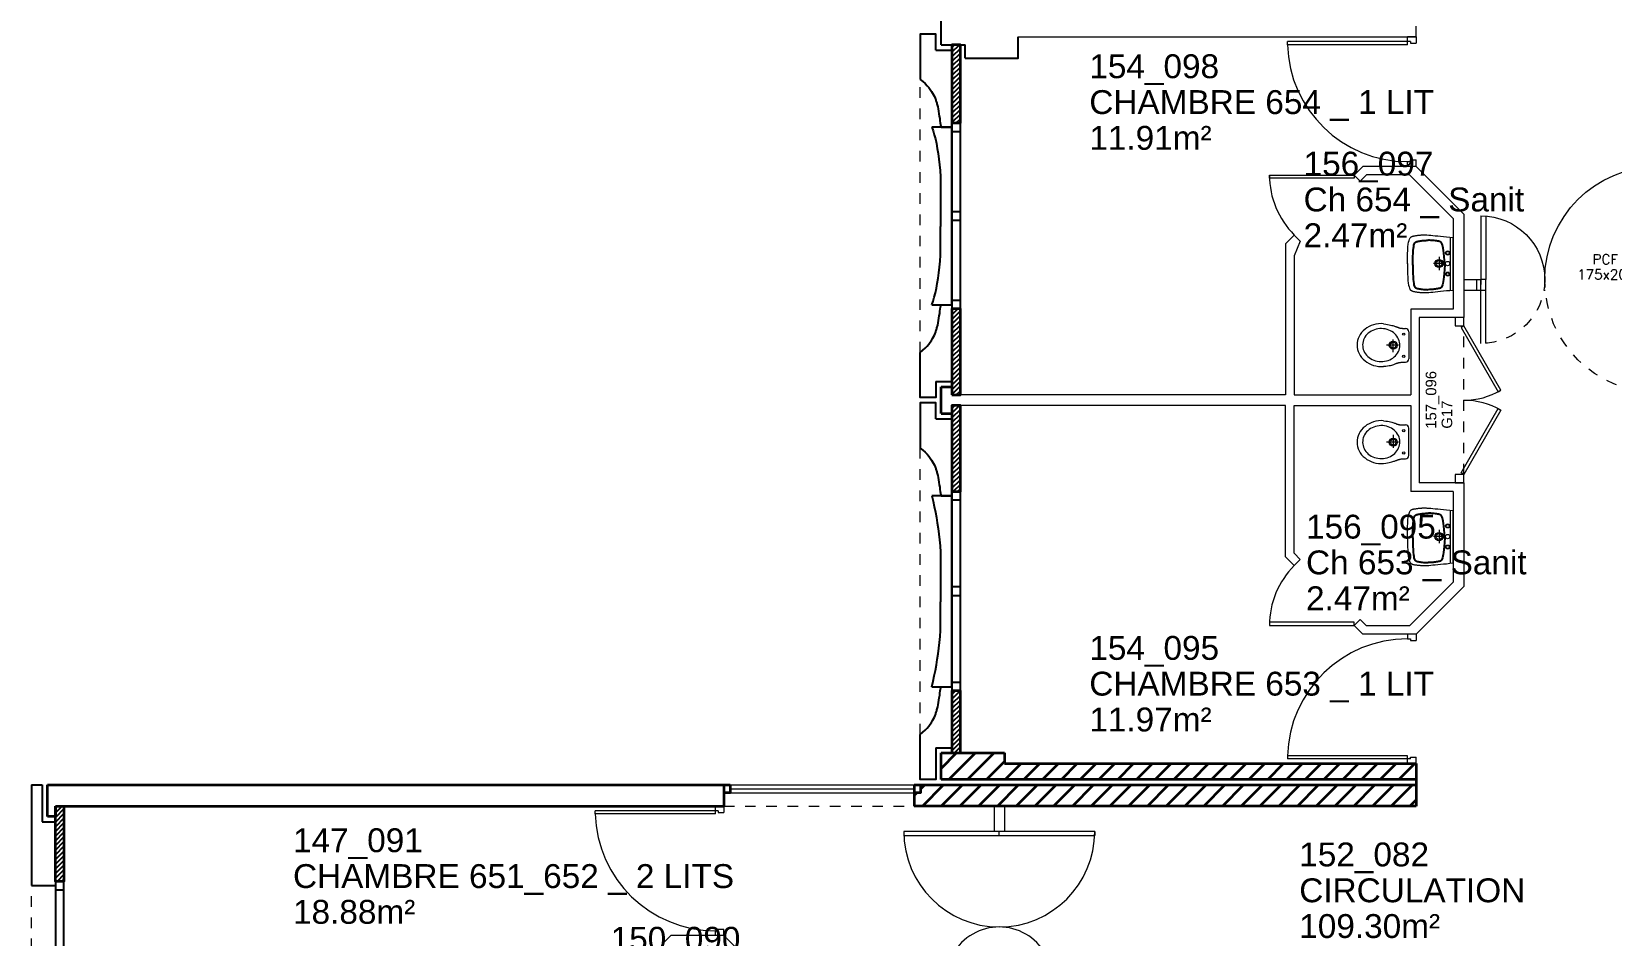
# Model space of a CAD drawing. Header units: metres. Extents: x -8 to 211, y -5 to 116.
# Drawn here: x 143.8 to 158.69, y 91.23 to 99.75 of the extents above; entities that cross this region are included whole.
import ezdxf
from ezdxf.enums import TextEntityAlignment as Align

# ---------------------------------------------------------------- set-up
doc = ezdxf.new("R2010")
doc.units = ezdxf.units.M
doc.header["$LTSCALE"] = 0.6
doc.header["$MEASUREMENT"] = 0
doc.linetypes.add('CACHÉ', pattern=[0.25, 0.125, -0.125])
doc.linetypes.add('CONTINU', pattern=[0])
doc.layers.get('0').update_dxf_attribs({"linetype": 'CONTINUOUS'})
for name, color, linetype in [('002 poteaux', 7, 'CONTINUOUS'), ('003 murs porteurs', 7, 'CONTINUOUS'), ('004 cloisons', 7, 'CONTINUOUS'), ('004 isolation', 7, 'CONTINUOUS'), ('006 sanitaire', 5, 'CONTINUOUS'), ('007 Fenêtre', 7, 'CONTINUOUS'), ('A_Etiqu_Gaine', 8, 'CONTINUOUS'), ('A_Etiqu_Gaine_ancien', 8, 'CONTINUOUS'), ('A_Etiqu_Gaine_code', 8, 'CONTINUOUS'), ('A_Etiqu_Local', 8, 'CONTINUOUS')]:
    doc.layers.add(name, color=color, linetype=linetype)
for name, color, linetype, lineweight in [('A_CHASS', 4, 'CONTINU', 20), ('A_MURS_CLOI', 7, 'CONTINU', 20), ('A_MURS_STRU', 7, 'CONTINU', 35), ('A_PORT', 8, 'CONTINUOUS', 0), ('A_SANI', 5, 'CONTINU', 0)]:
    doc.layers.add(name, color=color, linetype=linetype, lineweight=lineweight)
doc.styles.add('Attribut', font='arial.ttf')
doc.styles.add('ROMANS8', font='romans8', dxfattribs={"height": 10})

# ---------------------------------------------------------------- blocks, each defined once
blk = doc.blocks.new('BROCA4-G569')
at = {"layer": '004 cloisons', "color": 5, "linetype": 'Continuous'}
for p, q in [((7.374991, 54.124783), (7.525, 54.124783)), ((7.525, 53.399677), (7.525, 54.124783)), ((7.424994, 53.399677), (7.525, 53.399677))]:
    blk.add_line(p, q, dxfattribs=at)
for points in [[(7.374991, 54.124783), (7.374991, 54.274677), (7.22499, 54.274677), (7.22499, 53.849674)], [(7.22499, 53.849674), (7.249859, 53.829334), (7.271614, 53.809565), (7.290525, 53.790361), (7.306863, 53.771717), (7.320898, 53.753628), (7.3329, 53.73609), (7.34314, 53.719096), (7.351889, 53.702642), (7.359415, 53.686723), (7.36599, 53.671333), (7.36599, 53.671333), (7.369002, 53.663824), (7.371858, 53.656378), (7.374571, 53.648928), (7.377156, 53.641406), (7.379626, 53.633743), (7.381995, 53.625873), (7.384278, 53.617727), (7.386488, 53.609237), (7.388639, 53.600336), (7.390744, 53.590956), (7.390744, 53.590956), (7.394854, 53.570689), (7.398815, 53.5489), (7.402602, 53.526253), (7.40619, 53.503415), (7.409556, 53.481049), (7.412675, 53.459821), (7.415521, 53.440397), (7.418071, 53.42344), (7.4203, 53.409618), (7.422183, 53.399593)]]:
    blk.add_lwpolyline(points, dxfattribs=at)
blk = doc.blocks.new('BROCA4-G568')
at = {"layer": '004 cloisons'}
blk.add_blockref('BROCA4-G569', (0, 0), dxfattribs=at)
blk = doc.blocks.new('BROCA4-G578')
at = {"layer": '004 cloisons', "color": 52, "linetype": 'Continuous'}
for p, q in [((-0.925001, 46.210041), (-0.925001, 44.49004)), ((-0.845003, 44.49004), (-0.845003, 46.210041))]:
    blk.add_line(p, q, dxfattribs=at)
at = {"layer": '004 cloisons', "color": 7, "linetype": 'Continuous'}
for points in [[(-0.925001, 46.210041), (-0.845003, 46.210041), (-0.845003, 46.290035), (-0.925001, 46.290035)], [(-0.925001, 45.310047), (-0.845003, 45.310047), (-0.845003, 45.390041), (-0.925001, 45.390041)], [(-0.925001, 44.410046), (-0.845003, 44.410046), (-0.845003, 44.49004), (-0.925001, 44.49004)]]:
    blk.add_lwpolyline(points, close=True, dxfattribs=at)
blk = doc.blocks.new('BROCA4-G601')
at = {"layer": '004 cloisons', "color": 5, "linetype": 'Continuous'}
for p, q in [((-1.150007, 47.200062), (-1.050004, 47.200062)), ((-1.150007, 47.200062), (-1.150007, 46.250179)), ((-1.050004, 47.200062), (-1.050004, 46.850067)), ((-1.050004, 46.850067), (-0.925001, 46.850067)), ((-0.925001, 46.850067), (-0.925001, 46.250179)), ((-1.150007, 46.250179), (-0.925001, 46.250179))]:
    blk.add_line(p, q, dxfattribs=at)
blk = doc.blocks.new('BROCA4-G651')
at = {"layer": '004 cloisons', "color": 52, "linetype": 'Continuous'}
for p, q in [((7.525, 53.35968), (7.525, 51.765457)), ((7.604999, 51.765457), (7.604999, 53.35968))]:
    blk.add_line(p, q, dxfattribs=at)
at = {"layer": '004 cloisons', "color": 7, "linetype": 'Continuous'}
for points in [[(7.525, 53.35968), (7.604999, 53.35968), (7.604999, 53.439674), (7.525, 53.439674)], [(7.525, 52.522572), (7.604999, 52.522572), (7.604999, 52.602566), (7.525, 52.602566)], [(7.525, 51.685463), (7.604999, 51.685463), (7.604999, 51.765457), (7.525, 51.765457)]]:
    blk.add_lwpolyline(points, close=True, dxfattribs=at)
blk = doc.blocks.new('BROCA4-G653')
at = {"layer": '004 cloisons', "color": 1, "linetype": 'Continuous'}
for p in [(7.418402, 52.931973), (7.418402, 52.193165)]:
    blk.add_line(p, (7.418402, 52.462566), dxfattribs=at)
blk.add_lwpolyline([(7.334998, 51.725544), (7.34746, 51.759635), (7.358823, 51.796988), (7.369155, 51.837434), (7.378525, 51.880808), (7.387002, 51.926942), (7.394656, 51.975669), (7.401553, 52.026821), (7.407764, 52.080233), (7.413358, 52.135736), (7.418402, 52.193165)], dxfattribs=at)
blk = doc.blocks.new('BROCA4-G652')
at = {"layer": '004 cloisons', "color": 1, "linetype": 'Continuous'}
for points in [[(7.334998, 53.399677), (7.34746, 53.365563), (7.358823, 53.328192), (7.369155, 53.287732), (7.378525, 53.244347), (7.387002, 53.198206), (7.394656, 53.149474), (7.401553, 53.098318), (7.407764, 53.044905), (7.413358, 52.989401), (7.418402, 52.931973)], [(7.334998, 51.725544), (7.525, 51.725544), (7.525, 53.399677), (7.334998, 53.399677)]]:
    blk.add_lwpolyline(points, dxfattribs=at)
at = {"layer": '004 cloisons'}
blk.add_blockref('BROCA4-G653', (0, 0), dxfattribs=at)
blk = doc.blocks.new('BROCA4-G664')
at = {"layer": '004 cloisons', "color": 52, "linetype": 'Continuous'}
for p, q in [((7.525, 49.884834), (7.525, 48.165005)), ((7.604999, 48.165005), (7.604999, 49.884834))]:
    blk.add_line(p, q, dxfattribs=at)
at = {"layer": '004 cloisons', "color": 7, "linetype": 'Continuous'}
for points in [[(7.525, 49.884834), (7.604999, 49.884834), (7.604999, 49.964828), (7.525, 49.964828)], [(7.525, 48.984924), (7.604999, 48.984924), (7.604999, 49.064919), (7.525, 49.064919)], [(7.525, 48.085011), (7.604999, 48.085011), (7.604999, 48.165005), (7.525, 48.165005)]]:
    blk.add_lwpolyline(points, close=True, dxfattribs=at)
blk = doc.blocks.new('BROCA4-G669')
at = {"layer": '004 cloisons', "color": 5, "linetype": 'Continuous'}
for p, q in [((7.424994, 51.72546), (7.525, 51.72546)), ((7.525, 51.72546), (7.525, 51.000355)), ((7.374991, 51.000355), (7.525, 51.000355))]:
    blk.add_line(p, q, dxfattribs=at)
for points in [[(7.22499, 51.275463), (7.249859, 51.295803), (7.271614, 51.315572), (7.290525, 51.334777), (7.306863, 51.35342), (7.320898, 51.371509), (7.3329, 51.389048), (7.34314, 51.406042), (7.351889, 51.422496), (7.359415, 51.438415), (7.36599, 51.453804), (7.36599, 51.453804), (7.369002, 51.461313), (7.371858, 51.468759), (7.374571, 51.476209), (7.377156, 51.483732), (7.379626, 51.491394), (7.381995, 51.499265), (7.384278, 51.507411), (7.386488, 51.5159), (7.388639, 51.524801), (7.390744, 51.534181), (7.390744, 51.534181), (7.394854, 51.554448), (7.398815, 51.576237), (7.402602, 51.598884), (7.40619, 51.621723), (7.409556, 51.644088), (7.412675, 51.665316), (7.415521, 51.684741), (7.418071, 51.701697), (7.4203, 51.71552), (7.422183, 51.725544)], [(7.374991, 51.000355), (7.374991, 50.85046), (7.22499, 50.85046), (7.22499, 51.275463)]]:
    blk.add_lwpolyline(points, dxfattribs=at)
blk = doc.blocks.new('BROCA4-G668')
at = {"layer": '004 cloisons'}
blk.add_blockref('BROCA4-G669', (0, 0), dxfattribs=at)
blk = doc.blocks.new('BROCA4-G671')
at = {"layer": '004 cloisons', "color": 5, "linetype": 'Continuous'}
for p, q in [((7.374991, 50.649937), (7.525, 50.649937)), ((7.525, 49.924831), (7.525, 50.649937)), ((7.424994, 49.924831), (7.525, 49.924831))]:
    blk.add_line(p, q, dxfattribs=at)
for points in [[(7.374991, 50.649937), (7.374991, 50.799831), (7.22499, 50.799831), (7.22499, 50.374828)], [(7.22499, 50.374828), (7.249859, 50.354488), (7.271614, 50.334719), (7.290525, 50.315515), (7.306863, 50.296871), (7.320898, 50.278782), (7.3329, 50.261244), (7.34314, 50.24425), (7.351889, 50.227796), (7.359415, 50.211877), (7.36599, 50.196487), (7.36599, 50.196487), (7.369002, 50.188978), (7.371858, 50.181532), (7.374571, 50.174082), (7.377156, 50.16656), (7.379626, 50.158897), (7.381995, 50.151027), (7.384278, 50.142881), (7.386488, 50.134391), (7.388639, 50.12549), (7.390744, 50.11611), (7.390744, 50.11611), (7.394854, 50.095844), (7.398815, 50.074054), (7.402602, 50.051408), (7.40619, 50.028569), (7.409556, 50.006203), (7.412675, 49.984975), (7.415521, 49.965551), (7.418071, 49.948595), (7.4203, 49.934772), (7.422183, 49.924747)]]:
    blk.add_lwpolyline(points, dxfattribs=at)
blk = doc.blocks.new('BROCA4-G670')
at = {"layer": '004 cloisons'}
blk.add_blockref('BROCA4-G671', (0, 0), dxfattribs=at)
blk = doc.blocks.new('BROCA4-G673')
at = {"layer": '004 cloisons', "color": 5, "linetype": 'Continuous'}
for p, q in [((7.424994, 48.125008), (7.525, 48.125008)), ((7.525, 48.125008), (7.525, 47.550007)), ((7.374991, 47.550007), (7.525, 47.550007))]:
    blk.add_line(p, q, dxfattribs=at)
for points in [[(7.22499, 47.675011), (7.249859, 47.695351), (7.271614, 47.71512), (7.290525, 47.734324), (7.306863, 47.752968), (7.320898, 47.771057), (7.3329, 47.788595), (7.34314, 47.805589), (7.351889, 47.822043), (7.359415, 47.837962), (7.36599, 47.853352), (7.36599, 47.853352), (7.369002, 47.860861), (7.371858, 47.868307), (7.374571, 47.875757), (7.377156, 47.883279), (7.379626, 47.890942), (7.381995, 47.898812), (7.384278, 47.906958), (7.386488, 47.915448), (7.388639, 47.924349), (7.390744, 47.933729), (7.390744, 47.933729), (7.394854, 47.953995), (7.398815, 47.975785), (7.402602, 47.998431), (7.40619, 48.02127), (7.409556, 48.043636), (7.412675, 48.064864), (7.415521, 48.084288), (7.418071, 48.101244), (7.4203, 48.115067), (7.422183, 48.125092)], [(7.374991, 47.550007), (7.374991, 47.250008), (7.22499, 47.250008), (7.22499, 47.675011)]]:
    blk.add_lwpolyline(points, dxfattribs=at)
blk = doc.blocks.new('BROCA4-G672')
at = {"layer": '004 cloisons'}
blk.add_blockref('BROCA4-G673', (0, 0), dxfattribs=at)
blk = doc.blocks.new('BROCA4-G675')
at = {"layer": '004 cloisons', "color": 1, "linetype": 'Continuous'}
for p in [(7.418402, 49.394238), (7.418402, 48.65543)]:
    blk.add_line(p, (7.418402, 48.924831), dxfattribs=at)
blk.add_lwpolyline([(7.334998, 48.124836), (7.34746, 48.175993), (7.358823, 48.227011), (7.369155, 48.2781), (7.378525, 48.329471), (7.387002, 48.381335), (7.394656, 48.433903), (7.401553, 48.487386), (7.407764, 48.541994), (7.413358, 48.597938), (7.418402, 48.65543)], dxfattribs=at)
blk = doc.blocks.new('BROCA4-G674')
at = {"layer": '004 cloisons', "color": 1, "linetype": 'Continuous'}
for points in [[(7.334998, 49.924831), (7.34746, 49.873674), (7.358823, 49.822657), (7.369155, 49.771568), (7.378525, 49.720196), (7.387002, 49.668332), (7.394656, 49.615764), (7.401553, 49.562281), (7.407764, 49.507673), (7.413358, 49.451729), (7.418402, 49.394238)], [(7.334998, 48.124836), (7.525, 48.124836), (7.525, 49.924831), (7.334998, 49.924831)]]:
    blk.add_lwpolyline(points, dxfattribs=at)
at = {"layer": '004 cloisons'}
blk.add_blockref('BROCA4-G675', (0, 0), dxfattribs=at)
blk = doc.blocks.new('A_Etiqu_Local')
at = {"style": 'Attribut', "flags": 1}
for tag, p in [('CODE_HOPITAL', (-0.446, 1.974)), ('CODE_SITE', (-0.446, 1.749)), ('CODE_BATIMENT', (-0.446, 1.524)), ('CODE_SECTEUR', (-0.446, 1.299)), ('CODE_ETAGE', (-0.446, 1.074)), ('NOM_NORMALISE', (-0.446, -0.843)), ('SECTEUR_ACTIVITE', (-0.446, -1.068)), ('SOUS_SECTEUR_ACTIVITE', (-0.446, -1.293)), ('VOLUME', (-0.446, -1.518)), ('SERVICE', (-0.446, -1.743)), ('CODE_UG', (-0.446, -1.968)), ('CODE_UA', (-0.446, -2.193)), ('CODE_POLE', (-0.446, -2.418)), ('OCCUPANT_EXTERNE', (-0.446, -2.643)), ('DISPONIBILITE', (-0.446, -2.868)), ('ACCES_HANDICAPES', (-0.446, -3.093)), ('NATURE_SOL', (-0.446, -3.318)), ('RISQUE_LABORATOIRE', (-0.446, -3.543)), ('AMIANTE', (-0.446, -3.768))]:
    blk.add_attdef(tag, p, '', height=0.15, dxfattribs=at)
at = {"layer": 'A_Etiqu_Local', "style": 'Attribut'}
for tag, p in [('CODE_PIECE', (-0.448, 0.533)), ('NOM_USAGE', (-0.448, 0.195)), ('SURFACE', (-0.448, -0.142))]:
    blk.add_attdef(tag, p, '', height=0.225, dxfattribs=at)
blk = doc.blocks.new('A_Etiqu_Gaine')
at = {"style": 'Attribut', "flags": 1}
for tag, p in [('CODE_HOPITAL', (-0.432, 0.865)), ('CODE_SITE', (-0.432, 0.715)), ('CODE_BATIMENT', (-0.432, 0.565)), ('CODE_SECTEUR', (-0.432, 0.415)), ('CODE_ETAGE', (-0.432, 0.265)), ('NOM_NORMALISE', (-0.432, -0.335)), ('SECTEUR_ACTIVITE', (-0.432, -0.485)), ('SOUS_SECTEUR_ACTIVITE', (-0.432, -0.635)), ('SURFACE', (-0.432, -0.785)), ('CODE_UG', (-0.432, -0.935)), ('CODE_POLE', (-0.432, -1.085)), ('AMIANTE', (-0.432, -1.235))]:
    blk.add_attdef(tag, p, '', height=0.1, dxfattribs=at)
at = {"layer": 'A_Etiqu_Gaine', "style": 'Attribut'}
blk.add_attdef('NOM_USAGE', (-0.432, -0.185), '', height=0.1, dxfattribs=at)
at = {"layer": 'A_Etiqu_Gaine_ancien', "style": 'Attribut'}
blk.add_attdef('CODE_PIECE_ANCIEN', (-0.432, 0.115), '', height=0.1, dxfattribs=at)
at = {"layer": 'A_Etiqu_Gaine_code', "style": 'Attribut'}
blk.add_attdef('CODE_PIECE', (-0.432, -0.035), '', height=0.1, dxfattribs=at)
blk = doc.blocks.new('BROCA4-G329')
at = {"layer": '006 sanitaire', "linetype": 'Continuous'}
for points in [[(27.871058, 12.724569), (27.868091, 12.768528), (27.865162, 12.80576), (27.862252, 12.836877), (27.859341, 12.862489), (27.85641, 12.883208), (27.85344, 12.899643), (27.850412, 12.912407), (27.847308, 12.92211), (27.844107, 12.929363), (27.84079, 12.934776), (27.84079, 12.934776), (27.839079, 12.936977), (27.837307, 12.9389), (27.835448, 12.940577), (27.833475, 12.942039), (27.831361, 12.943315), (27.829079, 12.944436), (27.826603, 12.945433), (27.823905, 12.946336), (27.820959, 12.947175), (27.817738, 12.947981), (27.817738, 12.947981), (27.810426, 12.949572), (27.802072, 12.951126), (27.792839, 12.952621), (27.782893, 12.954029), (27.772398, 12.955327), (27.761519, 12.956489), (27.750421, 12.957491), (27.739267, 12.958306), (27.728224, 12.958911), (27.717455, 12.95928)], [(27.871058, 12.727926), (27.868091, 12.683964), (27.865162, 12.646729), (27.862252, 12.615611), (27.859341, 12.589998), (27.85641, 12.56928), (27.85344, 12.552844), (27.850412, 12.540081), (27.847308, 12.530379), (27.844107, 12.523127), (27.84079, 12.517713), (27.84079, 12.517713), (27.839079, 12.515513), (27.837307, 12.513589), (27.835448, 12.511912), (27.833475, 12.51045), (27.831361, 12.509173), (27.829079, 12.508051), (27.826603, 12.507053), (27.823905, 12.50615), (27.820959, 12.50531), (27.817738, 12.504503), (27.817738, 12.504503), (27.810424, 12.502912), (27.802055, 12.501356), (27.79278, 12.49986), (27.782754, 12.498449), (27.772126, 12.497148), (27.761048, 12.495981), (27.749672, 12.494974), (27.73815, 12.494151), (27.726633, 12.493536), (27.715273, 12.493155)]]:
    blk.add_lwpolyline(points, dxfattribs=at)
blk = doc.blocks.new('BROCA4-G330')
at = {"layer": '006 sanitaire', "linetype": 'Continuous'}
for points in [[(27.569025, 12.724569), (27.569417, 12.768528), (27.570285, 12.80576), (27.571591, 12.836877), (27.573297, 12.862489), (27.575364, 12.883208), (27.577755, 12.899643), (27.580432, 12.912407), (27.583357, 12.92211), (27.586492, 12.929363), (27.589798, 12.934776), (27.589798, 12.934776), (27.59151, 12.936977), (27.593281, 12.9389), (27.59514, 12.940577), (27.597113, 12.942039), (27.599227, 12.943315), (27.601508, 12.944436), (27.603985, 12.945433), (27.606682, 12.946336), (27.609628, 12.947175), (27.612849, 12.947981), (27.612849, 12.947981), (27.62016, 12.949572), (27.628515, 12.951126), (27.637748, 12.952621), (27.647695, 12.954029), (27.658191, 12.955327), (27.669071, 12.956489), (27.68017, 12.957491), (27.691324, 12.958306), (27.702368, 12.958911), (27.713137, 12.95928)], [(27.569025, 12.727926), (27.569417, 12.683964), (27.570285, 12.646729), (27.571591, 12.615611), (27.573297, 12.589998), (27.575364, 12.56928), (27.577755, 12.552844), (27.580432, 12.540081), (27.583357, 12.530379), (27.586492, 12.523127), (27.589798, 12.517713), (27.589798, 12.517713), (27.59151, 12.515513), (27.593281, 12.513589), (27.59514, 12.511912), (27.597113, 12.51045), (27.599227, 12.509173), (27.601508, 12.508051), (27.603985, 12.507053), (27.606682, 12.50615), (27.609628, 12.50531), (27.612849, 12.504503), (27.612849, 12.504503), (27.620163, 12.502912), (27.628533, 12.501356), (27.637807, 12.49986), (27.647835, 12.498449), (27.658464, 12.497148), (27.669542, 12.495981), (27.680918, 12.494974), (27.692441, 12.494151), (27.703958, 12.493536), (27.715319, 12.493155)]]:
    blk.add_lwpolyline(points, dxfattribs=at)
blk = doc.blocks.new('-P175bt10')
at = {"layer": 'A_PORT', "linetype": 'Continuous'}
for p, q in [((0.041, 1.167), (0.041, 0.1)), ((0.087, 1.166), (0.087, 0.1)), ((1.662, 0.699), (1.662, 0.1)), ((1.709, 0.701), (1.709, 0.1)), ((0, 0.1), (0, 0)), ((0, 0.1), (0.041, 0.1)), ((0.041, 0.1), (0.087, 0.1)), ((0.041, 0.1), (0.041, 0.053)), ((0.041, -0.967), (0.041, 0.1)), ((0.087, -0.966), (0.087, 0.1)), ((1.662, 0.1), (1.709, 0.1)), ((1.662, -0.499), (1.662, 0.1)), ((1.709, 0.1), (1.709, 0.053)), ((1.75, 0.1), (1.709, 0.1)), ((1.709, -0.501), (1.709, 0.1)), ((1.75, 0.1), (1.75, 0))]:
    blk.add_line(p, q, dxfattribs=at)
at = {"layer": 'A_PORT'}
for p, q in [((0, 0), (0.087, 0)), ((1.75, 0), (1.662, 0))]:
    blk.add_line(p, q, dxfattribs=at)
at = {"layer": 'A_PORT', "linetype": 'Continuous'}
for centre, radius, start, end in [((0.041, 0.1), 1.067, 0, 90), ((1.709, 0.1), 0.601, 90, 180)]:
    blk.add_arc(centre, radius, start, end, dxfattribs=at)
at = {"layer": 'A_PORT', "linetype": 'CACHÉ'}
for centre, radius, start, end in [((0.041, 0.1), 1.067, 270, 0), ((1.709, 0.1), 0.601, 180, 270)]:
    blk.add_arc(centre, radius, start, end, dxfattribs=at)
at = {"layer": 'A_PORT', "linetype": 'Continuous', "style": 'ROMANS8'}
for tag, p in [('PCF', (0.537, 0.245)), ('175X204', (0.527, 0.102))]:
    blk.add_attdef(tag, text='', height=0.0933, dxfattribs=at).set_placement(p, align=Align.CENTER)

msp = doc.modelspace()

# ---------------------------------------------------------------- hatches: boundary and pattern name
at = {"layer": 'A_MURS_STRU'}
h = msp.add_hatch(dxfattribs=at)
h.set_pattern_fill('ANSI31', color=8, style=0)
h.paths.add_polyline_path([(156.85, 92.846), (156.77, 92.846), (152.97, 92.846), (152.97, 92.946), (152.375, 92.946), (152.375, 92.696), (156.85, 92.696)])
h.paths.add_polyline_path([(156.85, 92.646), (152.18, 92.646), (152.18, 92.571), (152.12, 92.571), (152.12, 92.446), (152.18, 92.446), (156.85, 92.446)])

# ---------------------------------------------------------------- linework, layer by layer
at = {"layer": '002 poteaux', "color": 8, "linetype": 'Continuous'}
for p, q in [((152.375, 99.622), (152.375, 99.871)), ((152.375, 99.622), (152.6, 99.622)), ((152.6, 99.496), (152.6, 99.622))]:
    msp.add_line(p, q, dxfattribs=at)
msp.add_lwpolyline([(152.6, 99.496), (153.1, 99.496), (153.1, 99.696)], dxfattribs=at)
at = {"layer": '004 isolation', "color": 8, "linetype": 'Continuous'}
for p, q in [((152.5, 99.622), (152.475, 99.596)), ((152.475, 99.552), (152.545, 99.622)), ((152.475, 98.886), (152.475, 99.622)), ((152.475, 99.622), (152.555, 99.622)), ((152.555, 99.588), (152.475, 99.508)), ((152.475, 99.463), (152.555, 99.543)), ((152.555, 99.499), (152.475, 99.419)), ((152.555, 99.622), (152.555, 98.886)), ((152.475, 99.375), (152.555, 99.455)), ((152.555, 99.411), (152.475, 99.331)), ((152.475, 99.287), (152.555, 99.367)), ((152.555, 99.322), (152.475, 99.242)), ((152.475, 99.198), (152.555, 99.278)), ((152.555, 99.234), (152.475, 99.154)), ((152.475, 99.11), (152.555, 99.19)), ((152.555, 99.146), (152.475, 99.066)), ((152.475, 99.021), (152.555, 99.101)), ((152.555, 99.057), (152.475, 98.977)), ((152.475, 98.933), (152.555, 99.013)), ((152.555, 98.969), (152.475, 98.889)), ((152.555, 98.886), (152.475, 98.886)), ((152.516, 98.886), (152.555, 98.925)), ((152.485, 97.132), (152.475, 97.121)), ((152.475, 97.077), (152.53, 97.132)), ((152.475, 96.321), (152.475, 97.132)), ((152.475, 97.132), (152.555, 97.132)), ((152.555, 97.113), (152.475, 97.033)), ((152.555, 97.132), (152.555, 96.321)), ((152.475, 96.989), (152.555, 97.069)), ((152.555, 97.024), (152.475, 96.944)), ((152.475, 96.9), (152.555, 96.98)), ((152.555, 96.936), (152.475, 96.856)), ((152.475, 96.812), (152.555, 96.892)), ((152.555, 96.848), (152.475, 96.768)), ((152.475, 96.723), (152.555, 96.803)), ((152.555, 96.759), (152.475, 96.679)), ((152.475, 96.635), (152.555, 96.715)), ((152.555, 96.671), (152.475, 96.591)), ((152.475, 96.547), (152.555, 96.627)), ((152.555, 96.582), (152.475, 96.502)), ((152.475, 96.458), (152.555, 96.538)), ((152.555, 96.494), (152.475, 96.414)), ((152.475, 96.37), (152.555, 96.45)), ((152.555, 96.406), (152.475, 96.326)), ((152.515, 96.321), (152.555, 96.361)), ((152.555, 96.321), (152.475, 96.321)), ((152.503, 96.221), (152.475, 96.193)), ((152.475, 96.149), (152.547, 96.221)), ((152.475, 95.411), (152.475, 96.221)), ((152.475, 96.221), (152.555, 96.221)), ((152.555, 96.221), (152.555, 95.411)), ((152.555, 96.185), (152.475, 96.105)), ((152.475, 96.06), (152.555, 96.14)), ((152.555, 96.096), (152.475, 96.016)), ((152.475, 95.972), (152.555, 96.052)), ((152.555, 96.008), (152.475, 95.928)), ((152.475, 95.884), (152.555, 95.964)), ((152.555, 95.919), (152.475, 95.839)), ((152.475, 95.795), (152.555, 95.875)), ((152.555, 95.831), (152.475, 95.751)), ((152.475, 95.707), (152.555, 95.787)), ((152.555, 95.743), (152.475, 95.663)), ((152.475, 95.619), (152.555, 95.699)), ((152.555, 95.654), (152.475, 95.574)), ((152.475, 95.53), (152.555, 95.61)), ((152.555, 95.566), (152.475, 95.486)), ((152.475, 95.442), (152.555, 95.522)), ((152.555, 95.478), (152.488, 95.411)), ((152.555, 95.411), (152.475, 95.411)), ((152.532, 95.411), (152.555, 95.433)), ((152.509, 93.531), (152.475, 93.497)), ((152.475, 93.453), (152.553, 93.531)), ((152.475, 93.531), (152.555, 93.531)), ((152.475, 92.946), (152.475, 93.531)), ((152.555, 93.531), (152.555, 92.946)), ((152.555, 93.489), (152.475, 93.409)), ((152.475, 93.365), (152.555, 93.445)), ((152.555, 93.4), (152.475, 93.32)), ((152.475, 93.276), (152.555, 93.356)), ((152.555, 93.312), (152.475, 93.232)), ((152.475, 93.188), (152.555, 93.268)), ((152.555, 93.224), (152.475, 93.144)), ((152.475, 93.099), (152.555, 93.179)), ((152.555, 93.135), (152.475, 93.055)), ((152.475, 93.011), (152.555, 93.091)), ((152.555, 93.047), (152.475, 92.967)), ((152.555, 92.946), (152.475, 92.946)), ((152.498, 92.946), (152.555, 93.003)), ((152.555, 92.959), (152.542, 92.946)), ((144.043, 92.446), (144.025, 92.428)), ((144.025, 92.383), (144.088, 92.446)), ((144.025, 92.446), (144.025, 91.736)), ((144.105, 92.446), (144.025, 92.446)), ((144.105, 92.419), (144.025, 92.339)), ((144.025, 92.295), (144.105, 92.375)), ((144.105, 92.331), (144.025, 92.251)), ((144.105, 91.736), (144.105, 92.446)), ((144.025, 92.207), (144.105, 92.287)), ((144.105, 92.242), (144.025, 92.162)), ((144.025, 92.118), (144.105, 92.198)), ((144.105, 92.154), (144.025, 92.074)), ((144.025, 92.03), (144.105, 92.11)), ((144.105, 92.066), (144.025, 91.986)), ((144.025, 91.942), (144.105, 92.021)), ((144.105, 91.977), (144.025, 91.897)), ((144.025, 91.853), (144.105, 91.933)), ((144.105, 91.889), (144.025, 91.809)), ((144.025, 91.765), (144.105, 91.845)), ((144.025, 91.736), (144.105, 91.736)), ((144.105, 91.801), (144.04, 91.736)), ((144.085, 91.736), (144.105, 91.756))]:
    msp.add_line(p, q, dxfattribs=at)
at = {"layer": 'A_CHASS', "color": 8, "linetype": 'CACHÉ'}
for p, q in [((152.175, 96.722), (152.175, 99.296)), ((152.175, 93.121), (152.175, 95.821)), ((150.325, 92.446), (152.12, 92.446)), ((143.8, 89.896), (143.8, 91.696))]:
    msp.add_line(p, q, dxfattribs=at)
at = {"layer": 'A_CHASS', "color": 8, "linetype": 'Continuous'}
for p, q in [((150.385, 92.646), (152.12, 92.646)), ((150.385, 92.609), (152.12, 92.609)), ((150.385, 92.571), (152.12, 92.571))]:
    msp.add_line(p, q, dxfattribs=at)
at = {"layer": 'A_MURS_CLOI', "color": 8, "linetype": 'Continuous'}
for p, q in [((156.85, 99.696), (156.85, 99.796)), ((153.1, 99.696), (156.85, 99.696)), ((156.35, 98.476), (156.268, 98.394)), ((156.85, 98.476), (156.35, 98.476)), ((156.85, 98.476), (157.3, 98.026)), ((156.268, 98.394), (156.324, 98.337)), ((156.383, 98.396), (156.324, 98.337)), ((156.789, 98.396), (156.383, 98.396)), ((156.789, 98.396), (157.2, 97.985)), ((157.3, 98.026), (157.3, 97.051)), ((157.2, 97.985), (157.2, 97.131)), ((155.702, 97.828), (155.62, 97.746)), ((155.62, 97.746), (155.62, 96.321)), ((155.759, 97.772), (155.7, 97.633)), ((155.702, 97.828), (155.759, 97.772)), ((155.7, 97.633), (155.7, 96.321)), ((157.2, 97.131), (156.801, 97.131)), ((156.801, 97.131), (156.801, 96.321)), ((157.3, 97.051), (156.881, 97.051)), ((156.881, 97.051), (156.881, 95.491)), ((155.62, 96.321), (152.475, 96.321)), ((155.62, 96.221), (152.475, 96.221)), ((155.62, 94.796), (155.62, 96.221)), ((155.7, 96.321), (156.801, 96.321)), ((155.7, 94.829), (155.7, 96.221)), ((155.7, 96.221), (156.801, 96.221)), ((156.801, 96.221), (156.801, 95.411)), ((157.3, 95.491), (156.881, 95.491)), ((157.3, 95.491), (157.3, 94.516)), ((157.2, 95.411), (156.801, 95.411)), ((157.2, 95.411), (157.2, 94.557)), ((155.702, 94.714), (155.62, 94.796)), ((155.759, 94.77), (155.7, 94.829)), ((155.702, 94.714), (155.759, 94.77)), ((156.789, 94.146), (157.2, 94.557)), ((156.85, 94.066), (157.3, 94.516)), ((156.268, 94.148), (156.324, 94.205)), ((156.35, 94.066), (156.268, 94.148)), ((156.383, 94.146), (156.324, 94.205)), ((156.789, 94.146), (156.383, 94.146)), ((156.85, 94.066), (156.35, 94.066)), ((149.825, 91.226), (149.743, 91.144)), ((150.325, 91.226), (149.825, 91.226)), ((150.325, 91.226), (150.775, 90.776))]:
    msp.add_line(p, q, dxfattribs=at)
at = {"layer": 'A_MURS_CLOI', "color": 8}
for p, q in [((157.3, 97.408), (157.421, 97.408)), ((157.3, 97.308), (157.421, 97.308)), ((158.054, 97.308), (158.067, 97.308))]:
    msp.add_line(p, q, dxfattribs=at)
at = {"layer": 'A_MURS_STRU', "color": 8, "linetype": 'Continuous'}
for p, q in [((152.375, 96.147), (152.375, 96.396)), ((152.375, 96.396), (152.475, 96.396)), ((152.375, 96.147), (152.475, 96.147)), ((152.375, 92.946), (152.97, 92.946)), ((152.375, 92.696), (152.375, 92.946)), ((152.97, 92.946), (152.97, 92.846)), ((152.97, 92.846), (156.85, 92.846)), ((156.85, 92.846), (156.85, 92.446)), ((143.95, 92.646), (150.385, 92.646)), ((143.95, 92.346), (143.95, 92.646)), ((150.325, 92.646), (150.325, 92.446)), ((152.12, 92.646), (152.12, 92.446)), ((156.85, 92.696), (152.375, 92.696)), ((144.025, 92.346), (143.95, 92.346)), ((144.025, 92.446), (150.325, 92.446)), ((144.025, 92.446), (144.025, 92.346)), ((156.85, 92.446), (152.12, 92.446))]:
    msp.add_line(p, q, dxfattribs=at)
for points in [[(152.475, 98.886), (152.555, 98.886), (152.555, 99.622), (152.475, 99.622)], [(152.475, 96.321), (152.555, 96.321), (152.555, 97.132), (152.475, 97.132)], [(152.475, 95.411), (152.555, 95.411), (152.555, 96.221), (152.475, 96.221)]]:
    msp.add_lwpolyline(points, close=True, dxfattribs=at)
for points in [[(152.555, 92.946), (152.555, 93.531), (152.475, 93.531), (152.475, 92.946)], [(150.385, 92.646), (150.385, 92.571), (150.325, 92.571)], [(152.12, 92.646), (156.85, 92.646)], [(152.18, 92.646), (152.18, 92.571), (152.12, 92.571)], [(144.105, 92.446), (144.105, 91.736), (144.025, 91.736), (144.025, 92.446)]]:
    msp.add_lwpolyline(points, dxfattribs=at)
at = {"layer": 'A_PORT', "color": 8, "linetype": 'Continuous'}
for p, q in [((156.798, 99.652), (155.638, 99.652)), ((155.638, 99.622), (155.638, 99.652)), ((156.85, 99.696), (156.77, 99.696)), ((156.77, 99.622), (156.77, 99.696)), ((156.798, 99.652), (156.798, 99.636)), ((156.798, 99.636), (156.85, 99.636)), ((156.85, 99.696), (156.85, 99.636)), ((156.77, 99.622), (155.638, 99.622)), ((156.77, 98.52), (156.798, 98.52)), ((156.77, 98.476), (156.77, 98.52)), ((156.85, 98.476), (156.77, 98.476)), ((156.798, 98.536), (156.85, 98.536)), ((156.798, 98.52), (156.798, 98.536)), ((156.85, 98.476), (156.85, 98.536)), ((156.85, 94.066), (156.77, 94.066)), ((156.77, 94.066), (156.77, 94.022)), ((156.77, 94.022), (156.798, 94.022)), ((156.798, 94.022), (156.798, 94.006)), ((156.798, 94.006), (156.85, 94.006)), ((156.85, 94.066), (156.85, 94.006)), ((156.77, 92.92), (155.638, 92.92)), ((155.638, 92.92), (155.638, 92.89)), ((156.798, 92.89), (155.638, 92.89)), ((156.77, 92.846), (156.77, 92.92)), ((156.85, 92.846), (156.77, 92.846)), ((156.798, 92.906), (156.85, 92.906)), ((156.798, 92.89), (156.798, 92.906)), ((156.85, 92.846), (156.85, 92.906)), ((150.273, 92.402), (149.113, 92.402)), ((149.113, 92.372), (149.113, 92.402)), ((150.245, 92.372), (149.113, 92.372)), ((150.325, 92.446), (150.245, 92.446)), ((150.245, 92.372), (150.245, 92.446)), ((150.273, 92.402), (150.273, 92.386)), ((150.273, 92.386), (150.325, 92.386)), ((150.325, 92.446), (150.325, 92.386)), ((150.273, 91.286), (150.325, 91.286)), ((150.273, 91.27), (150.273, 91.286)), ((150.325, 91.226), (150.325, 91.286)), ((150.245, 91.27), (150.273, 91.27)), ((150.245, 91.226), (150.245, 91.27)), ((150.325, 91.226), (150.245, 91.226))]:
    msp.add_line(p, q, dxfattribs=at)
at = {"layer": 'A_PORT', "color": 8, "linetype": 'CACHÉ'}
msp.add_line((157.3, 95.571), (157.3, 96.971), dxfattribs=at)
at = {"layer": 'A_PORT', "color": 8}
for p, q in [((152.872, 92.446), (152.872, 92.206)), ((152.972, 92.446), (152.972, 92.206)), ((153.821, 92.206), (152.021, 92.206)), ((152.021, 92.206), (152.021, 92.167)), ((152.921, 92.167), (152.921, 92.206)), ((153.821, 92.206), (153.821, 92.167)), ((152.021, 92.167), (153.821, 92.167))]:
    msp.add_line(p, q, dxfattribs=at)
at = {"layer": 'A_PORT', "color": 8, "linetype": 'Continuous'}
for points in [[(156.268, 98.364), (155.468, 98.364), (155.468, 98.394), (156.268, 98.394)], [(157.3, 97.051), (157.22, 97.051), (157.22, 96.971), (157.3, 96.971)], [(157.274, 96.956), (157.624, 96.35), (157.65, 96.365), (157.3, 96.971)], [(157.274, 95.586), (157.624, 96.192), (157.65, 96.177), (157.3, 95.571)], [(157.3, 95.571), (157.22, 95.571), (157.22, 95.491), (157.3, 95.491)], [(156.268, 94.178), (155.468, 94.178), (155.468, 94.148), (156.268, 94.148)]]:
    msp.add_lwpolyline(points, close=True, dxfattribs=at)
for centre, radius, start, end in [((156.77, 99.652), 1.132, 181.5186, 270), ((156.268, 98.394), 0.8, 180, 225.0001), ((157.3, 96.971), 0.7, 270, 300), ((157.3, 95.571), 0.7, 60, 90), ((156.268, 94.148), 0.8, 135, 180), ((156.77, 92.89), 1.132, 90, 178.4814), ((150.245, 92.402), 1.132, 181.5186, 270)]:
    msp.add_arc(centre, radius, start, end, dxfattribs=at)
at = {"layer": 'A_PORT', "color": 8}
for centre, radius, start, end in [((152.921, 92.206), 0.9, 180, 359.9894), ((152.921, 90.806), 0.5, 0, 180.0233)]:
    msp.add_arc(centre, radius, start, end, dxfattribs=at)
at = {"layer": 'A_SANI', "color": 8, "linetype": 'Continuous'}
for p, q in [((157.175, 97.31), (157.175, 97.806)), ((157.2, 97.31), (157.2, 97.806)), ((157.118, 97.56), (157.015, 97.56)), ((157.067, 97.623), (157.067, 97.497)), ((156.749, 96.947), (156.752, 96.947)), ((156.635, 96.723), (156.635, 96.845)), ((156.781, 96.917), (156.781, 96.66)), ((156.684, 96.791), (156.571, 96.791)), ((156.749, 96.63), (156.752, 96.63)), ((156.635, 95.945), (156.635, 95.823)), ((156.749, 96.038), (156.752, 96.038)), ((156.781, 95.75), (156.781, 96.008)), ((156.684, 95.876), (156.571, 95.876)), ((156.749, 95.72), (156.752, 95.72)), ((157.175, 94.737), (157.175, 95.232)), ((157.2, 94.737), (157.2, 95.232)), ((157.067, 95.049), (157.067, 94.923)), ((157.118, 94.986), (157.015, 94.986))]:
    msp.add_line(p, q, dxfattribs=at)
for points in [[(156.768, 97.556), (156.769, 97.607), (156.77, 97.651), (156.772, 97.687), (156.774, 97.717), (156.777, 97.742), (156.78, 97.761), (156.784, 97.776), (156.787, 97.788), (156.792, 97.796), (156.796, 97.803), (156.796, 97.803), (156.799, 97.806), (156.801, 97.808), (156.804, 97.81), (156.807, 97.812), (156.81, 97.814), (156.813, 97.815), (156.817, 97.817), (156.821, 97.818), (156.825, 97.819), (156.83, 97.82), (156.83, 97.82), (156.835, 97.821), (156.841, 97.822), (156.847, 97.823), (156.853, 97.824), (156.86, 97.825), (156.866, 97.826), (156.873, 97.826), (156.879, 97.827), (156.886, 97.828), (156.892, 97.828), (156.892, 97.828), (156.898, 97.829), (156.904, 97.829), (156.909, 97.829), (156.915, 97.83), (156.92, 97.83), (156.926, 97.83), (156.932, 97.83), (156.939, 97.83), (156.946, 97.829), (156.953, 97.829), (156.953, 97.829), (156.969, 97.828), (156.988, 97.826), (157.008, 97.825), (157.031, 97.822), (157.056, 97.82), (157.082, 97.818), (157.109, 97.815), (157.138, 97.812), (157.169, 97.809), (157.2, 97.806)], [(156.768, 97.56), (156.769, 97.509), (156.77, 97.465), (156.772, 97.429), (156.774, 97.399), (156.777, 97.374), (156.78, 97.355), (156.784, 97.34), (156.787, 97.328), (156.792, 97.32), (156.796, 97.313), (156.796, 97.313), (156.799, 97.31), (156.801, 97.308), (156.804, 97.306), (156.807, 97.304), (156.81, 97.302), (156.813, 97.301), (156.817, 97.299), (156.821, 97.298), (156.825, 97.297), (156.83, 97.296), (156.83, 97.296), (156.835, 97.295), (156.841, 97.294), (156.847, 97.293), (156.853, 97.292), (156.86, 97.291), (156.866, 97.29), (156.873, 97.29), (156.879, 97.289), (156.886, 97.288), (156.892, 97.288), (156.892, 97.288), (156.898, 97.287), (156.904, 97.287), (156.909, 97.287), (156.915, 97.286), (156.92, 97.286), (156.926, 97.286), (156.932, 97.286), (156.939, 97.286), (156.946, 97.287), (156.953, 97.287), (156.953, 97.287), (156.969, 97.288), (156.988, 97.29), (157.008, 97.291), (157.031, 97.294), (157.056, 97.296), (157.082, 97.299), (157.109, 97.301), (157.138, 97.304), (157.169, 97.307), (157.2, 97.31)], [(156.544, 96.991), (156.564, 96.988), (156.581, 96.986), (156.596, 96.983), (156.609, 96.98), (156.621, 96.977), (156.631, 96.975), (156.64, 96.972), (156.648, 96.97), (156.654, 96.967), (156.66, 96.965), (156.66, 96.965), (156.663, 96.964), (156.665, 96.963), (156.667, 96.963), (156.67, 96.962), (156.672, 96.961), (156.674, 96.96), (156.676, 96.959), (156.678, 96.959), (156.68, 96.958), (156.682, 96.957), (156.682, 96.957), (156.684, 96.956), (156.686, 96.956), (156.689, 96.955), (156.691, 96.954), (156.693, 96.954), (156.695, 96.953), (156.698, 96.952), (156.7, 96.952), (156.702, 96.951), (156.704, 96.951), (156.704, 96.951), (156.709, 96.95), (156.713, 96.949), (156.718, 96.949), (156.722, 96.948), (156.726, 96.948), (156.73, 96.948), (156.735, 96.948), (156.739, 96.947), (156.744, 96.947), (156.749, 96.947)], [(156.544, 96.591), (156.564, 96.593), (156.581, 96.595), (156.596, 96.597), (156.609, 96.6), (156.621, 96.603), (156.631, 96.606), (156.64, 96.609), (156.648, 96.611), (156.654, 96.614), (156.66, 96.617), (156.66, 96.617), (156.663, 96.618), (156.665, 96.619), (156.667, 96.62), (156.67, 96.62), (156.672, 96.621), (156.674, 96.622), (156.676, 96.623), (156.678, 96.623), (156.68, 96.624), (156.682, 96.625), (156.682, 96.625), (156.684, 96.625), (156.686, 96.626), (156.689, 96.626), (156.691, 96.626), (156.693, 96.627), (156.695, 96.627), (156.698, 96.628), (156.7, 96.628), (156.702, 96.628), (156.704, 96.628), (156.704, 96.628), (156.709, 96.629), (156.713, 96.629), (156.718, 96.63), (156.722, 96.63), (156.726, 96.63), (156.73, 96.63), (156.735, 96.63), (156.739, 96.63), (156.744, 96.63), (156.749, 96.63)], [(156.544, 96.077), (156.564, 96.075), (156.581, 96.073), (156.596, 96.07), (156.609, 96.068), (156.621, 96.065), (156.631, 96.062), (156.64, 96.059), (156.648, 96.056), (156.654, 96.054), (156.66, 96.051), (156.66, 96.051), (156.663, 96.05), (156.665, 96.049), (156.667, 96.048), (156.67, 96.047), (156.672, 96.046), (156.674, 96.046), (156.676, 96.045), (156.678, 96.044), (156.68, 96.044), (156.682, 96.043), (156.682, 96.043), (156.684, 96.043), (156.686, 96.042), (156.689, 96.042), (156.691, 96.041), (156.693, 96.041), (156.695, 96.04), (156.698, 96.04), (156.7, 96.04), (156.702, 96.04), (156.704, 96.039), (156.704, 96.039), (156.709, 96.039), (156.713, 96.038), (156.718, 96.038), (156.722, 96.038), (156.726, 96.038), (156.73, 96.038), (156.735, 96.038), (156.739, 96.038), (156.744, 96.038), (156.749, 96.038)], [(156.544, 95.676), (156.564, 95.679), (156.581, 95.682), (156.596, 95.685), (156.609, 95.688), (156.621, 95.691), (156.631, 95.693), (156.64, 95.696), (156.648, 95.698), (156.654, 95.7), (156.66, 95.702), (156.66, 95.702), (156.663, 95.703), (156.665, 95.704), (156.667, 95.705), (156.67, 95.706), (156.672, 95.707), (156.674, 95.708), (156.676, 95.708), (156.678, 95.709), (156.68, 95.71), (156.682, 95.71), (156.682, 95.71), (156.684, 95.711), (156.686, 95.712), (156.689, 95.713), (156.691, 95.713), (156.693, 95.714), (156.695, 95.715), (156.698, 95.715), (156.7, 95.716), (156.702, 95.716), (156.704, 95.717), (156.704, 95.717), (156.709, 95.718), (156.713, 95.719), (156.718, 95.719), (156.722, 95.72), (156.726, 95.72), (156.73, 95.72), (156.735, 95.72), (156.739, 95.72), (156.744, 95.72), (156.749, 95.72)], [(156.768, 94.982), (156.769, 95.034), (156.77, 95.077), (156.772, 95.114), (156.774, 95.144), (156.777, 95.168), (156.78, 95.187), (156.784, 95.202), (156.787, 95.214), (156.792, 95.223), (156.796, 95.229), (156.796, 95.229), (156.799, 95.232), (156.801, 95.234), (156.804, 95.237), (156.807, 95.238), (156.81, 95.24), (156.813, 95.242), (156.817, 95.243), (156.821, 95.244), (156.825, 95.245), (156.83, 95.246), (156.83, 95.246), (156.835, 95.247), (156.841, 95.248), (156.847, 95.249), (156.853, 95.25), (156.86, 95.251), (156.866, 95.252), (156.873, 95.253), (156.879, 95.253), (156.886, 95.254), (156.892, 95.255), (156.892, 95.255), (156.898, 95.255), (156.904, 95.255), (156.909, 95.256), (156.915, 95.256), (156.92, 95.256), (156.926, 95.256), (156.932, 95.256), (156.939, 95.256), (156.946, 95.256), (156.953, 95.255), (156.953, 95.255), (156.969, 95.254), (156.988, 95.253), (157.008, 95.251), (157.031, 95.249), (157.056, 95.246), (157.082, 95.244), (157.109, 95.241), (157.138, 95.238), (157.169, 95.235), (157.2, 95.232)], [(156.768, 94.986), (156.769, 94.935), (156.77, 94.891), (156.772, 94.855), (156.774, 94.825), (156.777, 94.801), (156.78, 94.781), (156.784, 94.766), (156.787, 94.755), (156.792, 94.746), (156.796, 94.739), (156.796, 94.739), (156.799, 94.737), (156.801, 94.734), (156.804, 94.732), (156.807, 94.73), (156.81, 94.728), (156.813, 94.727), (156.817, 94.726), (156.821, 94.724), (156.825, 94.723), (156.83, 94.722), (156.83, 94.722), (156.835, 94.721), (156.841, 94.72), (156.847, 94.719), (156.853, 94.718), (156.86, 94.717), (156.866, 94.717), (156.873, 94.716), (156.879, 94.715), (156.886, 94.715), (156.892, 94.714), (156.892, 94.714), (156.898, 94.714), (156.904, 94.713), (156.909, 94.713), (156.915, 94.713), (156.92, 94.713), (156.926, 94.712), (156.932, 94.713), (156.939, 94.713), (156.946, 94.713), (156.953, 94.713), (156.953, 94.713), (156.969, 94.714), (156.988, 94.716), (157.008, 94.718), (157.031, 94.72), (157.056, 94.722), (157.082, 94.725), (157.109, 94.728), (157.138, 94.73), (157.169, 94.734), (157.2, 94.737)]]:
    msp.add_lwpolyline(points, dxfattribs=at)
for points in [[(156.544, 96.992, 0.092772), (156.449, 96.983, 0.098236), (156.369, 96.941, 0.108258), (156.313, 96.872, 0.11669), (156.294, 96.792, 0.116228), (156.313, 96.712, 0.107322), (156.369, 96.643, 0.097518), (156.449, 96.6, 0.092603), (156.544, 96.59, 0.094447)], [(156.686, 96.846, 0.102556), (156.649, 96.898, 0.093461), (156.594, 96.933, 0.177232), (156.457, 96.936, 0.093461), (156.4, 96.904, 0.102556), (156.361, 96.853, 0.222727), (156.358, 96.736)], [(156.358, 96.736, 0.102556), (156.396, 96.684, 0.093461), (156.451, 96.649, 0.177079), (156.588, 96.647, 0.093461), (156.644, 96.679, 0.102556), (156.684, 96.729, 0.222829), (156.686, 96.846)], [(156.544, 96.078, 0.092603), (156.449, 96.067, 0.097518), (156.369, 96.025, 0.107322), (156.313, 95.956, 0.116228), (156.294, 95.875, 0.11669), (156.313, 95.795, 0.108258), (156.369, 95.727, 0.098236), (156.449, 95.685, 0.092772), (156.544, 95.676, 0.094013)], [(156.361, 95.815, 0.102556), (156.4, 95.764, 0.093461), (156.457, 95.732, 0.177237), (156.594, 95.735, 0.093461), (156.649, 95.769, 0.102556), (156.686, 95.821, 0.222727), (156.684, 95.938, 0.102556), (156.644, 95.989, 0.093461), (156.588, 96.021, 0.087911), (156.519, 96.032, 0.087911), (156.451, 96.018, 0.093461), (156.396, 95.984, 0.102556), (156.358, 95.932, 0.222887), (156.361, 95.815)]]:
    msp.add_lwpolyline(points, format="xyb", dxfattribs=at)
for centre, radius in [((157.067, 97.56), 0.0387), ((157.067, 97.56), 0.0274), ((157.148, 97.56), 0.0204), ((157.148, 97.659), 0.0189), ((157.148, 97.659), 0.0144), ((157.148, 97.46), 0.0189), ((157.148, 97.46), 0.0144), ((156.635, 96.791), 0.0383), ((156.635, 96.791), 0.0276), ((156.734, 96.894), 0.0105), ((156.734, 96.684), 0.0105), ((156.635, 95.876), 0.0383), ((156.635, 95.876), 0.0276), ((156.734, 95.984), 0.0105), ((156.734, 95.774), 0.0105), ((157.067, 94.986), 0.0387), ((157.067, 94.986), 0.0274), ((157.148, 95.086), 0.0189), ((157.148, 95.086), 0.0144), ((157.148, 94.986), 0.0204), ((157.148, 94.887), 0.0189), ((157.148, 94.887), 0.0144)]:
    msp.add_circle(centre, radius, dxfattribs=at)
for centre, start, end in [((156.751, 96.917), 360, 87.8165), ((156.751, 96.66), 272.1835, 360), ((156.751, 96.008), 360, 87.8165), ((156.751, 95.75), 272.1835, 360)]:
    msp.add_arc(centre, 0.03, start, end, dxfattribs=at)

# ---------------------------------------------------------------- block references
at = {"layer": '003 murs porteurs', "color": 8}
for name in ['BROCA4-G568', 'BROCA4-G668', 'BROCA4-G670', 'BROCA4-G672', 'BROCA4-G601']:
    msp.add_blockref(name, (144.95, 45.446), dxfattribs=at)
at = {"layer": '007 Fenêtre', "color": 8}
for name in ['BROCA4-G651', 'BROCA4-G652', 'BROCA4-G674', 'BROCA4-G664', 'BROCA4-G578']:
    msp.add_blockref(name, (144.95, 45.446), dxfattribs=at)
at = {"layer": 'A_Etiqu_Gaine', "color": 8, "rotation": 90}
msp.add_blockref('A_Etiqu_Gaine', (157.006, 96.435), dxfattribs=at).add_auto_attribs({'CODE_PIECE': '157_096', 'NOM_USAGE': 'G17'})
at = {"layer": 'A_Etiqu_Local', "color": 8}
ref = msp.add_blockref('A_Etiqu_Local', (154.219, 98.774), dxfattribs=at)
ref.add_attrib('CODE_PIECE', '154_098', (153.77, 99.307), dxfattribs={"height": 0.225, "style": 'Attribut'})
ref.add_attrib('NOM_USAGE', 'CHAMBRE 654 _ 1 LIT', (153.77, 98.969), dxfattribs={"height": 0.225, "style": 'Attribut'})
ref.add_attrib('SURFACE', '11.91m²', (153.77, 98.632), dxfattribs={"height": 0.225, "style": 'Attribut'})
ref = msp.add_blockref('A_Etiqu_Local', (156.238, 97.856), dxfattribs=at)
ref.add_attrib('CODE_PIECE', '156_097', (155.79, 98.389), dxfattribs={"height": 0.225, "style": 'Attribut'})
ref.add_attrib('NOM_USAGE', 'Ch 654 _ Sanit', (155.79, 98.051), dxfattribs={"height": 0.225, "style": 'Attribut'})
ref.add_attrib('SURFACE', '2.47m²', (155.79, 97.714), dxfattribs={"height": 0.225, "style": 'Attribut'})
ref = msp.add_blockref('A_Etiqu_Local', (156.261, 94.435), dxfattribs=at)
ref.add_attrib('CODE_PIECE', '156_095', (155.813, 94.967), dxfattribs={"height": 0.225, "style": 'Attribut'})
ref.add_attrib('NOM_USAGE', 'Ch 653 _ Sanit', (155.813, 94.63), dxfattribs={"height": 0.225, "style": 'Attribut'})
ref.add_attrib('SURFACE', '2.47m²', (155.813, 94.292), dxfattribs={"height": 0.225, "style": 'Attribut'})
ref = msp.add_blockref('A_Etiqu_Local', (154.219, 93.291), dxfattribs=at)
ref.add_attrib('CODE_PIECE', '154_095', (153.77, 93.824), dxfattribs={"height": 0.225, "style": 'Attribut'})
ref.add_attrib('NOM_USAGE', 'CHAMBRE 653 _ 1 LIT', (153.77, 93.487), dxfattribs={"height": 0.225, "style": 'Attribut'})
ref.add_attrib('SURFACE', '11.97m²', (153.77, 93.149), dxfattribs={"height": 0.225, "style": 'Attribut'})
ref = msp.add_blockref('A_Etiqu_Local', (146.712, 91.478), dxfattribs=at)
ref.add_attrib('CODE_PIECE', '147_091', (146.264, 92.011), dxfattribs={"height": 0.225, "style": 'Attribut'})
ref.add_attrib('NOM_USAGE', 'CHAMBRE 651_652 _ 2 LITS', (146.264, 91.673), dxfattribs={"height": 0.225, "style": 'Attribut'})
ref.add_attrib('SURFACE', '18.88m²', (146.264, 91.336), dxfattribs={"height": 0.225, "style": 'Attribut'})
ref = msp.add_blockref('A_Etiqu_Local', (156.197, 91.344), dxfattribs=at)
ref.add_attrib('CODE_PIECE', '152_082', (155.749, 91.877), dxfattribs={"height": 0.225, "style": 'Attribut'})
ref.add_attrib('NOM_USAGE', 'CIRCULATION', (155.749, 91.539), dxfattribs={"height": 0.225, "style": 'Attribut'})
ref.add_attrib('SURFACE', '109.30m²', (155.749, 91.202), dxfattribs={"height": 0.225, "style": 'Attribut'})
ref = msp.add_blockref('A_Etiqu_Local', (149.706, 90.549), dxfattribs=at)
ref.add_attrib('CODE_PIECE', '150_090', (149.258, 91.082), dxfattribs={"height": 0.225, "style": 'Attribut'})
ref.add_attrib('NOM_USAGE', 'Ch 651_652 _ Sanit', (149.258, 90.745), dxfattribs={"height": 0.225, "style": 'Attribut'})
ref.add_attrib('SURFACE', '2.58m²', (149.258, 90.407), dxfattribs={"height": 0.225, "style": 'Attribut'})
at = {"layer": 'A_PORT', "color": 8}
ref = msp.add_blockref('-P175bt10', (159.171, 97.308), dxfattribs=dict(at, xscale=-1))
ref.add_attrib('175X204', '175x204', dxfattribs={"linetype": 'Continuous', "height": 0.0933, "style": 'ROMANS8'}).set_placement((158.643, 97.41), align=Align.CENTER)
ref.add_attrib('PCF', 'PCF', dxfattribs={"linetype": 'Continuous', "height": 0.0933, "style": 'ROMANS8'}).set_placement((158.634, 97.553), align=Align.CENTER)
at = {"layer": 'A_SANI', "color": 8}
for name, p in [('BROCA4-G330', (129.25, 84.82)), ('BROCA4-G329', (129.25, 84.82)), ('BROCA4-G330', (129.25, 82.247)), ('BROCA4-G329', (129.25, 82.247))]:
    msp.add_blockref(name, p, dxfattribs=at)

doc.saveas('drawing.dxf')
